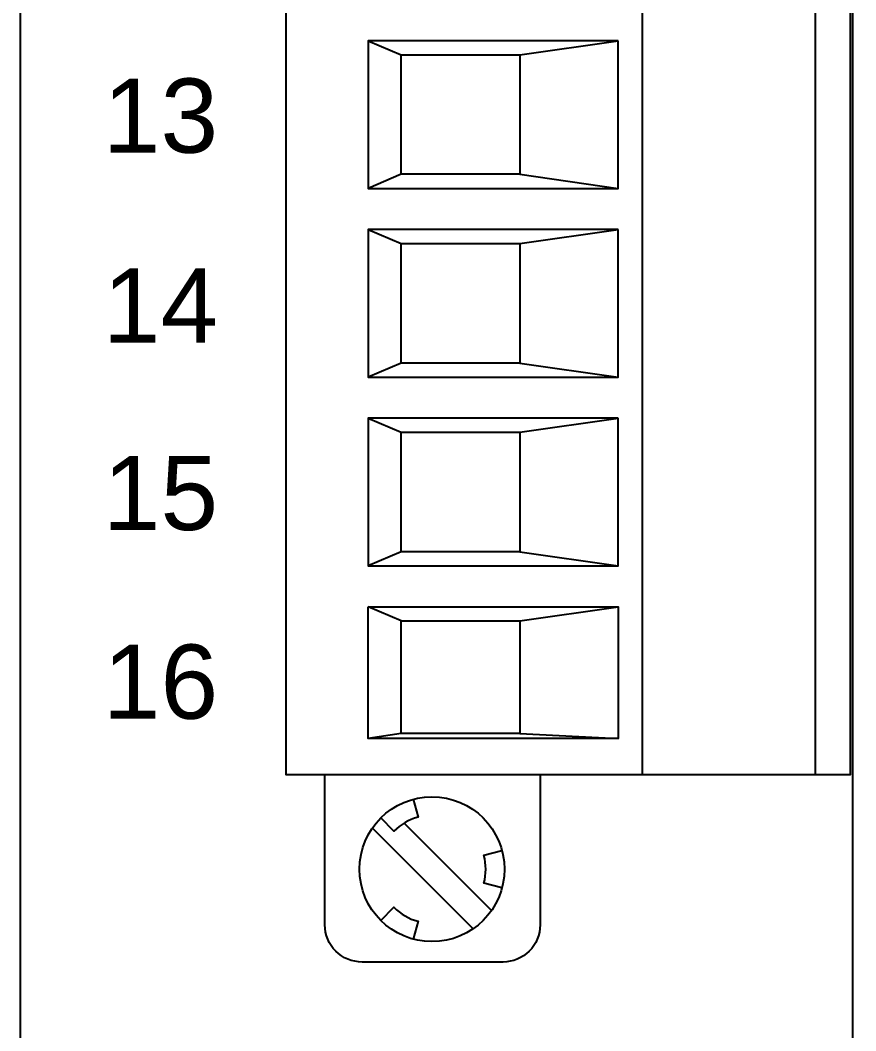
# Model space of a CAD drawing. Extents: x 1 to 47, y 1 to 35.
# Drawn here: x 38.497 to 39.383, y 12.353 to 13.424 of the extents above; entities that cross this region are included whole.
import ezdxf

# ---------------------------------------------------------------- set-up
doc = ezdxf.new("R2010")
doc.units = 0
doc.header["$MEASUREMENT"] = 0
for name, color, linetype in [('9_02__1__21_UNIVERSAL_BINA', 7, 'CONTINUOUS'), ('9_03__2__42_UNIVERSAL_BINA', 7, 'CONTINUOUS'), ('9_04__3__63_UNIVERSAL_BINA', 7, 'CONTINUOUS'), ('9_05__4__84_UNIVERSAL_BINA', 7, 'CONTINUOUS'), ('9_06__5__21_UNIVERSAL_BINA', 7, 'CONTINUOUS'), ('9_07__6__21_UNIVERSAL_BINA', 7, 'CONTINUOUS'), ('9_08__7__21_UNIVERSAL_BINA', 7, 'CONTINUOUS'), ('9_09__8__42_UNIVERSAL_BINA', 7, 'CONTINUOUS'), ('9_10__9__42_UNIVERSAL_BINA', 7, 'CONTINUOUS'), ('9_11__A__63_UNIVERSAL_BINA', 7, 'CONTINUOUS'), ('9_12__B__12_ELECTROMECHANI', 7, 'CONTINUOUS'), ('9_13__C__24_ELECTROMECHANI', 7, 'CONTINUOUS'), ('9_14__D__36_ELECTROMECHANI', 7, 'CONTINUOUS'), ('9_15__E__48_ELECTROMECHANI', 7, 'CONTINUOUS')]:
    doc.layers.add(name, color=color, linetype=linetype)
doc.styles.add('ARIAL', font='arial.ttf')

msp = doc.modelspace()

# ---------------------------------------------------------------- linework, layer by layer
at = {"layer": '9_02__1__21_UNIVERSAL_BINA'}
for points in [[(39.627, 17.049), (39.222, 17.0632), (38.82, 17.0491, 0.404026), (38.782, 17.0098), (38.782, 16.8972, -0.409111), (38.6659, 16.7791), (38.5739, 16.7775, 0.409111), (38.4965, 16.6987), (38.4965, 10.1436, 0.409111), (38.5739, 10.0649), (38.6659, 10.0633, -0.409111), (38.782, 9.9452), (38.782, 9.8325, 0.404026), (38.82, 9.7932), (39.222, 9.7791), (39.627, 9.7933, 0.404026)], [(39.4569, 10.056, -0.409111), (39.3795, 10.1348), (39.3795, 16.7075, -0.409111), (39.4569, 16.7863)], [(39.0479, 12.6239), (39.0479, 12.4648, -0.414214), (39.0086, 12.4255), (38.859, 12.4255, -0.414214), (38.8196, 12.4648), (38.8196, 12.6239)], [(38.9133, 12.598), (38.9184, 12.579, 0.131652), (38.8928, 12.5642), (38.8789, 12.5782)], [(39.0073, 12.504), (38.9883, 12.5091, 0.131652), (38.9883, 12.5387), (39.0073, 12.5437)], [(38.8789, 12.4696), (38.8928, 12.4835, 0.131652), (38.9184, 12.4687), (38.9133, 12.4497)]]:
    msp.add_lwpolyline(points, format="xyb", dxfattribs=at)
for points in [[(39.3769, 14.2239), (39.3769, 12.6239), (38.7785, 12.6239), (38.7785, 14.2239)], [(39.1308, 13.4021), (38.8657, 13.4021), (38.8657, 13.2456), (39.1308, 13.2456)], [(38.9005, 13.3873), (39.0265, 13.3873), (39.0265, 13.2605), (38.9005, 13.2605)], [(39.1308, 13.2021), (38.8657, 13.2021), (38.8657, 13.0456), (39.1308, 13.0456)], [(38.9005, 13.1873), (39.0265, 13.1873), (39.0265, 13.0605), (38.9005, 13.0605)], [(39.1308, 13.0021), (38.8657, 13.0021), (38.8657, 12.8456), (39.1308, 12.8456)], [(38.9005, 12.9873), (39.0265, 12.9873), (39.0265, 12.8605), (38.9005, 12.8605)], [(38.8657, 12.8021), (39.1308, 12.8021), (39.1308, 12.6625), (38.8657, 12.6625)], [(38.9005, 12.7873), (39.0265, 12.7873), (39.0265, 12.6678), (38.9005, 12.6678)]]:
    msp.add_lwpolyline(points, close=True, dxfattribs=at)
for points in [[(39.1564, 12.6239), (39.1564, 14.2239)], [(39.3396, 14.2239), (39.3396, 12.6239)], [(38.8657, 13.4021), (38.9005, 13.3873)], [(39.0265, 13.3873), (39.1308, 13.4021)], [(38.9005, 13.2605), (38.8657, 13.2456)], [(39.0265, 13.2605), (39.1308, 13.2456)], [(38.8657, 13.2021), (38.9005, 13.1873)], [(39.0265, 13.1873), (39.1308, 13.2021)], [(38.9005, 13.0605), (38.8657, 13.0456)], [(39.0265, 13.0605), (39.1308, 13.0456)], [(38.8657, 13.0021), (38.9005, 12.9873)], [(39.0265, 12.9873), (39.1308, 13.0021)], [(38.9005, 12.8605), (38.8657, 12.8456)], [(39.0265, 12.8605), (39.1308, 12.8456)], [(38.9005, 12.7873), (38.8657, 12.8021)], [(39.0265, 12.7873), (39.1308, 12.8021)], [(38.9005, 12.6678), (38.8657, 12.6625)], [(39.0265, 12.6678), (39.1308, 12.6625)], [(38.9768, 12.4607), (38.87, 12.5675)], [(38.9037, 12.5728), (38.9963, 12.4802)]]:
    msp.add_lwpolyline(points, dxfattribs=at)
msp.add_circle((38.9332, 12.5239), 0.0768, dxfattribs=at)
at = {"layer": '9_03__2__42_UNIVERSAL_BINA'}
for points in [[(39.627, 17.049), (39.222, 17.0632), (38.82, 17.0491, 0.404026), (38.782, 17.0098), (38.782, 16.8972, -0.409111), (38.6659, 16.7791), (38.5739, 16.7775, 0.409111), (38.4965, 16.6987), (38.4965, 10.1436, 0.409111), (38.5739, 10.0649), (38.6659, 10.0633, -0.409111), (38.782, 9.9452), (38.782, 9.8325, 0.404026), (38.82, 9.7932), (39.222, 9.7791), (39.627, 9.7933, 0.404026)], [(39.4569, 10.056, -0.409111), (39.3795, 10.1348), (39.3795, 16.7075, -0.409111), (39.4569, 16.7863)], [(39.0479, 12.6239), (39.0479, 12.4648, -0.414214), (39.0086, 12.4255), (38.859, 12.4255, -0.414214), (38.8196, 12.4648), (38.8196, 12.6239)], [(38.9133, 12.598), (38.9184, 12.579, 0.131652), (38.8928, 12.5642), (38.8789, 12.5782)], [(39.0073, 12.504), (38.9883, 12.5091, 0.131652), (38.9883, 12.5387), (39.0073, 12.5437)], [(38.8789, 12.4696), (38.8928, 12.4835, 0.131652), (38.9184, 12.4687), (38.9133, 12.4497)]]:
    msp.add_lwpolyline(points, format="xyb", dxfattribs=at)
for points in [[(39.3769, 14.2239), (39.3769, 12.6239), (38.7785, 12.6239), (38.7785, 14.2239)], [(39.1308, 13.4021), (38.8657, 13.4021), (38.8657, 13.2456), (39.1308, 13.2456)], [(38.9005, 13.3873), (39.0265, 13.3873), (39.0265, 13.2605), (38.9005, 13.2605)], [(39.1308, 13.2021), (38.8657, 13.2021), (38.8657, 13.0456), (39.1308, 13.0456)], [(38.9005, 13.1873), (39.0265, 13.1873), (39.0265, 13.0605), (38.9005, 13.0605)], [(39.1308, 13.0021), (38.8657, 13.0021), (38.8657, 12.8456), (39.1308, 12.8456)], [(38.9005, 12.9873), (39.0265, 12.9873), (39.0265, 12.8605), (38.9005, 12.8605)], [(38.8657, 12.8021), (39.1308, 12.8021), (39.1308, 12.6625), (38.8657, 12.6625)], [(38.9005, 12.7873), (39.0265, 12.7873), (39.0265, 12.6678), (38.9005, 12.6678)]]:
    msp.add_lwpolyline(points, close=True, dxfattribs=at)
for points in [[(39.1564, 12.6239), (39.1564, 14.2239)], [(39.3396, 14.2239), (39.3396, 12.6239)], [(38.8657, 13.4021), (38.9005, 13.3873)], [(39.0265, 13.3873), (39.1308, 13.4021)], [(38.9005, 13.2605), (38.8657, 13.2456)], [(39.0265, 13.2605), (39.1308, 13.2456)], [(38.8657, 13.2021), (38.9005, 13.1873)], [(39.0265, 13.1873), (39.1308, 13.2021)], [(38.9005, 13.0605), (38.8657, 13.0456)], [(39.0265, 13.0605), (39.1308, 13.0456)], [(38.8657, 13.0021), (38.9005, 12.9873)], [(39.0265, 12.9873), (39.1308, 13.0021)], [(38.9005, 12.8605), (38.8657, 12.8456)], [(39.0265, 12.8605), (39.1308, 12.8456)], [(38.9005, 12.7873), (38.8657, 12.8021)], [(39.0265, 12.7873), (39.1308, 12.8021)], [(38.9005, 12.6678), (38.8657, 12.6625)], [(39.0265, 12.6678), (39.1308, 12.6625)], [(38.9768, 12.4607), (38.87, 12.5675)], [(38.9037, 12.5728), (38.9963, 12.4802)]]:
    msp.add_lwpolyline(points, dxfattribs=at)
msp.add_circle((38.9332, 12.5239), 0.0768, dxfattribs=at)
at = {"layer": '9_04__3__63_UNIVERSAL_BINA'}
for points in [[(39.627, 17.049), (39.222, 17.0632), (38.82, 17.0491, 0.404026), (38.782, 17.0098), (38.782, 16.8972, -0.409111), (38.6659, 16.7791), (38.5739, 16.7775, 0.409111), (38.4965, 16.6987), (38.4965, 10.1436, 0.409111), (38.5739, 10.0649), (38.6659, 10.0633, -0.409111), (38.782, 9.9452), (38.782, 9.8325, 0.404026), (38.82, 9.7932), (39.222, 9.7791), (39.627, 9.7933, 0.404026)], [(39.4569, 10.056, -0.409111), (39.3795, 10.1348), (39.3795, 16.7075, -0.409111), (39.4569, 16.7863)], [(39.0479, 12.6239), (39.0479, 12.4648, -0.414214), (39.0086, 12.4255), (38.859, 12.4255, -0.414214), (38.8196, 12.4648), (38.8196, 12.6239)], [(38.9133, 12.598), (38.9184, 12.579, 0.131652), (38.8928, 12.5642), (38.8789, 12.5782)], [(39.0073, 12.504), (38.9883, 12.5091, 0.131652), (38.9883, 12.5387), (39.0073, 12.5437)], [(38.8789, 12.4696), (38.8928, 12.4835, 0.131652), (38.9184, 12.4687), (38.9133, 12.4497)]]:
    msp.add_lwpolyline(points, format="xyb", dxfattribs=at)
for points in [[(39.3769, 14.2239), (39.3769, 12.6239), (38.7785, 12.6239), (38.7785, 14.2239)], [(39.1308, 13.4021), (38.8657, 13.4021), (38.8657, 13.2456), (39.1308, 13.2456)], [(38.9005, 13.3873), (39.0265, 13.3873), (39.0265, 13.2605), (38.9005, 13.2605)], [(39.1308, 13.2021), (38.8657, 13.2021), (38.8657, 13.0456), (39.1308, 13.0456)], [(38.9005, 13.1873), (39.0265, 13.1873), (39.0265, 13.0605), (38.9005, 13.0605)], [(39.1308, 13.0021), (38.8657, 13.0021), (38.8657, 12.8456), (39.1308, 12.8456)], [(38.9005, 12.9873), (39.0265, 12.9873), (39.0265, 12.8605), (38.9005, 12.8605)], [(38.8657, 12.8021), (39.1308, 12.8021), (39.1308, 12.6625), (38.8657, 12.6625)], [(38.9005, 12.7873), (39.0265, 12.7873), (39.0265, 12.6678), (38.9005, 12.6678)]]:
    msp.add_lwpolyline(points, close=True, dxfattribs=at)
for points in [[(39.1564, 12.6239), (39.1564, 14.2239)], [(39.3396, 14.2239), (39.3396, 12.6239)], [(38.8657, 13.4021), (38.9005, 13.3873)], [(39.0265, 13.3873), (39.1308, 13.4021)], [(38.9005, 13.2605), (38.8657, 13.2456)], [(39.0265, 13.2605), (39.1308, 13.2456)], [(38.8657, 13.2021), (38.9005, 13.1873)], [(39.0265, 13.1873), (39.1308, 13.2021)], [(38.9005, 13.0605), (38.8657, 13.0456)], [(39.0265, 13.0605), (39.1308, 13.0456)], [(38.8657, 13.0021), (38.9005, 12.9873)], [(39.0265, 12.9873), (39.1308, 13.0021)], [(38.9005, 12.8605), (38.8657, 12.8456)], [(39.0265, 12.8605), (39.1308, 12.8456)], [(38.9005, 12.7873), (38.8657, 12.8021)], [(39.0265, 12.7873), (39.1308, 12.8021)], [(38.9005, 12.6678), (38.8657, 12.6625)], [(39.0265, 12.6678), (39.1308, 12.6625)], [(38.9768, 12.4607), (38.87, 12.5675)], [(38.9037, 12.5728), (38.9963, 12.4802)]]:
    msp.add_lwpolyline(points, dxfattribs=at)
msp.add_circle((38.9332, 12.5239), 0.0768, dxfattribs=at)
at = {"layer": '9_05__4__84_UNIVERSAL_BINA'}
for points in [[(39.627, 17.049), (39.222, 17.0632), (38.82, 17.0491, 0.404026), (38.782, 17.0098), (38.782, 16.8972, -0.409111), (38.6659, 16.7791), (38.5739, 16.7775, 0.409111), (38.4965, 16.6987), (38.4965, 10.1436, 0.409111), (38.5739, 10.0649), (38.6659, 10.0633, -0.409111), (38.782, 9.9452), (38.782, 9.8325, 0.404026), (38.82, 9.7932), (39.222, 9.7791), (39.627, 9.7933, 0.404026)], [(39.4569, 10.056, -0.409111), (39.3795, 10.1348), (39.3795, 16.7075, -0.409111), (39.4569, 16.7863)], [(39.0479, 12.6239), (39.0479, 12.4648, -0.414214), (39.0086, 12.4255), (38.859, 12.4255, -0.414214), (38.8196, 12.4648), (38.8196, 12.6239)], [(38.9133, 12.598), (38.9184, 12.579, 0.131652), (38.8928, 12.5642), (38.8789, 12.5782)], [(39.0073, 12.504), (38.9883, 12.5091, 0.131652), (38.9883, 12.5387), (39.0073, 12.5437)], [(38.8789, 12.4696), (38.8928, 12.4835, 0.131652), (38.9184, 12.4687), (38.9133, 12.4497)]]:
    msp.add_lwpolyline(points, format="xyb", dxfattribs=at)
for points in [[(39.3769, 14.2239), (39.3769, 12.6239), (38.7785, 12.6239), (38.7785, 14.2239)], [(39.1308, 13.4021), (38.8657, 13.4021), (38.8657, 13.2456), (39.1308, 13.2456)], [(38.9005, 13.3873), (39.0265, 13.3873), (39.0265, 13.2605), (38.9005, 13.2605)], [(39.1308, 13.2021), (38.8657, 13.2021), (38.8657, 13.0456), (39.1308, 13.0456)], [(38.9005, 13.1873), (39.0265, 13.1873), (39.0265, 13.0605), (38.9005, 13.0605)], [(39.1308, 13.0021), (38.8657, 13.0021), (38.8657, 12.8456), (39.1308, 12.8456)], [(38.9005, 12.9873), (39.0265, 12.9873), (39.0265, 12.8605), (38.9005, 12.8605)], [(38.8657, 12.8021), (39.1308, 12.8021), (39.1308, 12.6625), (38.8657, 12.6625)], [(38.9005, 12.7873), (39.0265, 12.7873), (39.0265, 12.6678), (38.9005, 12.6678)]]:
    msp.add_lwpolyline(points, close=True, dxfattribs=at)
for points in [[(39.1564, 12.6239), (39.1564, 14.2239)], [(39.3396, 14.2239), (39.3396, 12.6239)], [(38.8657, 13.4021), (38.9005, 13.3873)], [(39.0265, 13.3873), (39.1308, 13.4021)], [(38.9005, 13.2605), (38.8657, 13.2456)], [(39.0265, 13.2605), (39.1308, 13.2456)], [(38.8657, 13.2021), (38.9005, 13.1873)], [(39.0265, 13.1873), (39.1308, 13.2021)], [(38.9005, 13.0605), (38.8657, 13.0456)], [(39.0265, 13.0605), (39.1308, 13.0456)], [(38.8657, 13.0021), (38.9005, 12.9873)], [(39.0265, 12.9873), (39.1308, 13.0021)], [(38.9005, 12.8605), (38.8657, 12.8456)], [(39.0265, 12.8605), (39.1308, 12.8456)], [(38.9005, 12.7873), (38.8657, 12.8021)], [(39.0265, 12.7873), (39.1308, 12.8021)], [(38.9005, 12.6678), (38.8657, 12.6625)], [(39.0265, 12.6678), (39.1308, 12.6625)], [(38.9768, 12.4607), (38.87, 12.5675)], [(38.9037, 12.5728), (38.9963, 12.4802)]]:
    msp.add_lwpolyline(points, dxfattribs=at)
msp.add_circle((38.9332, 12.5239), 0.0768, dxfattribs=at)
at = {"layer": '9_06__5__21_UNIVERSAL_BINA'}
for points in [[(39.627, 17.049), (39.222, 17.0632), (38.82, 17.0491, 0.404026), (38.782, 17.0098), (38.782, 16.8972, -0.409111), (38.6659, 16.7791), (38.5739, 16.7775, 0.409111), (38.4965, 16.6987), (38.4965, 10.1436, 0.409111), (38.5739, 10.0649), (38.6659, 10.0633, -0.409111), (38.782, 9.9452), (38.782, 9.8325, 0.404026), (38.82, 9.7932), (39.222, 9.7791), (39.627, 9.7933, 0.404026)], [(39.4569, 10.056, -0.409111), (39.3795, 10.1348), (39.3795, 16.7075, -0.409111), (39.4569, 16.7863)], [(39.0479, 12.6239), (39.0479, 12.4648, -0.414214), (39.0086, 12.4255), (38.859, 12.4255, -0.414214), (38.8196, 12.4648), (38.8196, 12.6239)], [(38.9133, 12.598), (38.9184, 12.579, 0.131652), (38.8928, 12.5642), (38.8789, 12.5782)], [(39.0073, 12.504), (38.9883, 12.5091, 0.131652), (38.9883, 12.5387), (39.0073, 12.5437)], [(38.8789, 12.4696), (38.8928, 12.4835, 0.131652), (38.9184, 12.4687), (38.9133, 12.4497)]]:
    msp.add_lwpolyline(points, format="xyb", dxfattribs=at)
for points in [[(39.3769, 14.2239), (39.3769, 12.6239), (38.7785, 12.6239), (38.7785, 14.2239)], [(39.1308, 13.4021), (38.8657, 13.4021), (38.8657, 13.2456), (39.1308, 13.2456)], [(38.9005, 13.3873), (39.0265, 13.3873), (39.0265, 13.2605), (38.9005, 13.2605)], [(39.1308, 13.2021), (38.8657, 13.2021), (38.8657, 13.0456), (39.1308, 13.0456)], [(38.9005, 13.1873), (39.0265, 13.1873), (39.0265, 13.0605), (38.9005, 13.0605)], [(39.1308, 13.0021), (38.8657, 13.0021), (38.8657, 12.8456), (39.1308, 12.8456)], [(38.9005, 12.9873), (39.0265, 12.9873), (39.0265, 12.8605), (38.9005, 12.8605)], [(38.8657, 12.8021), (39.1308, 12.8021), (39.1308, 12.6625), (38.8657, 12.6625)], [(38.9005, 12.7873), (39.0265, 12.7873), (39.0265, 12.6678), (38.9005, 12.6678)]]:
    msp.add_lwpolyline(points, close=True, dxfattribs=at)
for points in [[(39.1564, 12.6239), (39.1564, 14.2239)], [(39.3396, 14.2239), (39.3396, 12.6239)], [(38.8657, 13.4021), (38.9005, 13.3873)], [(39.0265, 13.3873), (39.1308, 13.4021)], [(38.9005, 13.2605), (38.8657, 13.2456)], [(39.0265, 13.2605), (39.1308, 13.2456)], [(38.8657, 13.2021), (38.9005, 13.1873)], [(39.0265, 13.1873), (39.1308, 13.2021)], [(38.9005, 13.0605), (38.8657, 13.0456)], [(39.0265, 13.0605), (39.1308, 13.0456)], [(38.8657, 13.0021), (38.9005, 12.9873)], [(39.0265, 12.9873), (39.1308, 13.0021)], [(38.9005, 12.8605), (38.8657, 12.8456)], [(39.0265, 12.8605), (39.1308, 12.8456)], [(38.9005, 12.7873), (38.8657, 12.8021)], [(39.0265, 12.7873), (39.1308, 12.8021)], [(38.9005, 12.6678), (38.8657, 12.6625)], [(39.0265, 12.6678), (39.1308, 12.6625)], [(38.9768, 12.4607), (38.87, 12.5675)], [(38.9037, 12.5728), (38.9963, 12.4802)]]:
    msp.add_lwpolyline(points, dxfattribs=at)
msp.add_circle((38.9332, 12.5239), 0.0768, dxfattribs=at)
at = {"layer": '9_07__6__21_UNIVERSAL_BINA'}
for points in [[(39.627, 17.049), (39.222, 17.0632), (38.82, 17.0491, 0.404026), (38.782, 17.0098), (38.782, 16.8972, -0.409111), (38.6659, 16.7791), (38.5739, 16.7775, 0.409111), (38.4965, 16.6987), (38.4965, 10.1436, 0.409111), (38.5739, 10.0649), (38.6659, 10.0633, -0.409111), (38.782, 9.9452), (38.782, 9.8325, 0.404026), (38.82, 9.7932), (39.222, 9.7791), (39.627, 9.7933, 0.404026)], [(39.4569, 10.056, -0.409111), (39.3795, 10.1348), (39.3795, 16.7075, -0.409111), (39.4569, 16.7863)], [(39.0479, 12.6239), (39.0479, 12.4648, -0.414214), (39.0086, 12.4255), (38.859, 12.4255, -0.414214), (38.8196, 12.4648), (38.8196, 12.6239)], [(38.9133, 12.598), (38.9184, 12.579, 0.131652), (38.8928, 12.5642), (38.8789, 12.5782)], [(39.0073, 12.504), (38.9883, 12.5091, 0.131652), (38.9883, 12.5387), (39.0073, 12.5437)], [(38.8789, 12.4696), (38.8928, 12.4835, 0.131652), (38.9184, 12.4687), (38.9133, 12.4497)]]:
    msp.add_lwpolyline(points, format="xyb", dxfattribs=at)
for points in [[(39.3769, 14.2239), (39.3769, 12.6239), (38.7785, 12.6239), (38.7785, 14.2239)], [(39.1308, 13.4021), (38.8657, 13.4021), (38.8657, 13.2456), (39.1308, 13.2456)], [(38.9005, 13.3873), (39.0265, 13.3873), (39.0265, 13.2605), (38.9005, 13.2605)], [(39.1308, 13.2021), (38.8657, 13.2021), (38.8657, 13.0456), (39.1308, 13.0456)], [(38.9005, 13.1873), (39.0265, 13.1873), (39.0265, 13.0605), (38.9005, 13.0605)], [(39.1308, 13.0021), (38.8657, 13.0021), (38.8657, 12.8456), (39.1308, 12.8456)], [(38.9005, 12.9873), (39.0265, 12.9873), (39.0265, 12.8605), (38.9005, 12.8605)], [(38.8657, 12.8021), (39.1308, 12.8021), (39.1308, 12.6625), (38.8657, 12.6625)], [(38.9005, 12.7873), (39.0265, 12.7873), (39.0265, 12.6678), (38.9005, 12.6678)]]:
    msp.add_lwpolyline(points, close=True, dxfattribs=at)
for points in [[(39.1564, 12.6239), (39.1564, 14.2239)], [(39.3396, 14.2239), (39.3396, 12.6239)], [(38.8657, 13.4021), (38.9005, 13.3873)], [(39.0265, 13.3873), (39.1308, 13.4021)], [(38.9005, 13.2605), (38.8657, 13.2456)], [(39.0265, 13.2605), (39.1308, 13.2456)], [(38.8657, 13.2021), (38.9005, 13.1873)], [(39.0265, 13.1873), (39.1308, 13.2021)], [(38.9005, 13.0605), (38.8657, 13.0456)], [(39.0265, 13.0605), (39.1308, 13.0456)], [(38.8657, 13.0021), (38.9005, 12.9873)], [(39.0265, 12.9873), (39.1308, 13.0021)], [(38.9005, 12.8605), (38.8657, 12.8456)], [(39.0265, 12.8605), (39.1308, 12.8456)], [(38.9005, 12.7873), (38.8657, 12.8021)], [(39.0265, 12.7873), (39.1308, 12.8021)], [(38.9005, 12.6678), (38.8657, 12.6625)], [(39.0265, 12.6678), (39.1308, 12.6625)], [(38.9768, 12.4607), (38.87, 12.5675)], [(38.9037, 12.5728), (38.9963, 12.4802)]]:
    msp.add_lwpolyline(points, dxfattribs=at)
msp.add_circle((38.9332, 12.5239), 0.0768, dxfattribs=at)
at = {"layer": '9_08__7__21_UNIVERSAL_BINA'}
for points in [[(39.627, 17.049), (39.222, 17.0632), (38.82, 17.0491, 0.404026), (38.782, 17.0098), (38.782, 16.8972, -0.409111), (38.6659, 16.7791), (38.5739, 16.7775, 0.409111), (38.4965, 16.6987), (38.4965, 10.1436, 0.409111), (38.5739, 10.0649), (38.6659, 10.0633, -0.409111), (38.782, 9.9452), (38.782, 9.8325, 0.404026), (38.82, 9.7932), (39.222, 9.7791), (39.627, 9.7933, 0.404026)], [(39.4569, 10.056, -0.409111), (39.3795, 10.1348), (39.3795, 16.7075, -0.409111), (39.4569, 16.7863)], [(39.0479, 12.6239), (39.0479, 12.4648, -0.414214), (39.0086, 12.4255), (38.859, 12.4255, -0.414214), (38.8196, 12.4648), (38.8196, 12.6239)], [(38.9133, 12.598), (38.9184, 12.579, 0.131652), (38.8928, 12.5642), (38.8789, 12.5782)], [(39.0073, 12.504), (38.9883, 12.5091, 0.131652), (38.9883, 12.5387), (39.0073, 12.5437)], [(38.8789, 12.4696), (38.8928, 12.4835, 0.131652), (38.9184, 12.4687), (38.9133, 12.4497)]]:
    msp.add_lwpolyline(points, format="xyb", dxfattribs=at)
for points in [[(39.3769, 14.2239), (39.3769, 12.6239), (38.7785, 12.6239), (38.7785, 14.2239)], [(39.1308, 13.4021), (38.8657, 13.4021), (38.8657, 13.2456), (39.1308, 13.2456)], [(38.9005, 13.3873), (39.0265, 13.3873), (39.0265, 13.2605), (38.9005, 13.2605)], [(39.1308, 13.2021), (38.8657, 13.2021), (38.8657, 13.0456), (39.1308, 13.0456)], [(38.9005, 13.1873), (39.0265, 13.1873), (39.0265, 13.0605), (38.9005, 13.0605)], [(39.1308, 13.0021), (38.8657, 13.0021), (38.8657, 12.8456), (39.1308, 12.8456)], [(38.9005, 12.9873), (39.0265, 12.9873), (39.0265, 12.8605), (38.9005, 12.8605)], [(38.8657, 12.8021), (39.1308, 12.8021), (39.1308, 12.6625), (38.8657, 12.6625)], [(38.9005, 12.7873), (39.0265, 12.7873), (39.0265, 12.6678), (38.9005, 12.6678)]]:
    msp.add_lwpolyline(points, close=True, dxfattribs=at)
for points in [[(39.1564, 12.6239), (39.1564, 14.2239)], [(39.3396, 14.2239), (39.3396, 12.6239)], [(38.8657, 13.4021), (38.9005, 13.3873)], [(39.0265, 13.3873), (39.1308, 13.4021)], [(38.9005, 13.2605), (38.8657, 13.2456)], [(39.0265, 13.2605), (39.1308, 13.2456)], [(38.8657, 13.2021), (38.9005, 13.1873)], [(39.0265, 13.1873), (39.1308, 13.2021)], [(38.9005, 13.0605), (38.8657, 13.0456)], [(39.0265, 13.0605), (39.1308, 13.0456)], [(38.8657, 13.0021), (38.9005, 12.9873)], [(39.0265, 12.9873), (39.1308, 13.0021)], [(38.9005, 12.8605), (38.8657, 12.8456)], [(39.0265, 12.8605), (39.1308, 12.8456)], [(38.9005, 12.7873), (38.8657, 12.8021)], [(39.0265, 12.7873), (39.1308, 12.8021)], [(38.9005, 12.6678), (38.8657, 12.6625)], [(39.0265, 12.6678), (39.1308, 12.6625)], [(38.9768, 12.4607), (38.87, 12.5675)], [(38.9037, 12.5728), (38.9963, 12.4802)]]:
    msp.add_lwpolyline(points, dxfattribs=at)
msp.add_circle((38.9332, 12.5239), 0.0768, dxfattribs=at)
at = {"layer": '9_09__8__42_UNIVERSAL_BINA'}
for points in [[(39.627, 17.049), (39.222, 17.0632), (38.82, 17.0491, 0.404026), (38.782, 17.0098), (38.782, 16.8972, -0.409111), (38.6659, 16.7791), (38.5739, 16.7775, 0.409111), (38.4965, 16.6987), (38.4965, 10.1436, 0.409111), (38.5739, 10.0649), (38.6659, 10.0633, -0.409111), (38.782, 9.9452), (38.782, 9.8325, 0.404026), (38.82, 9.7932), (39.222, 9.7791), (39.627, 9.7933, 0.404026)], [(39.4569, 10.056, -0.409111), (39.3795, 10.1348), (39.3795, 16.7075, -0.409111), (39.4569, 16.7863)], [(39.0479, 12.6239), (39.0479, 12.4648, -0.414214), (39.0086, 12.4255), (38.859, 12.4255, -0.414214), (38.8196, 12.4648), (38.8196, 12.6239)], [(38.9133, 12.598), (38.9184, 12.579, 0.131652), (38.8928, 12.5642), (38.8789, 12.5782)], [(39.0073, 12.504), (38.9883, 12.5091, 0.131652), (38.9883, 12.5387), (39.0073, 12.5437)], [(38.8789, 12.4696), (38.8928, 12.4835, 0.131652), (38.9184, 12.4687), (38.9133, 12.4497)]]:
    msp.add_lwpolyline(points, format="xyb", dxfattribs=at)
for points in [[(39.3769, 14.2239), (39.3769, 12.6239), (38.7785, 12.6239), (38.7785, 14.2239)], [(39.1308, 13.4021), (38.8657, 13.4021), (38.8657, 13.2456), (39.1308, 13.2456)], [(38.9005, 13.3873), (39.0265, 13.3873), (39.0265, 13.2605), (38.9005, 13.2605)], [(39.1308, 13.2021), (38.8657, 13.2021), (38.8657, 13.0456), (39.1308, 13.0456)], [(38.9005, 13.1873), (39.0265, 13.1873), (39.0265, 13.0605), (38.9005, 13.0605)], [(39.1308, 13.0021), (38.8657, 13.0021), (38.8657, 12.8456), (39.1308, 12.8456)], [(38.9005, 12.9873), (39.0265, 12.9873), (39.0265, 12.8605), (38.9005, 12.8605)], [(38.8657, 12.8021), (39.1308, 12.8021), (39.1308, 12.6625), (38.8657, 12.6625)], [(38.9005, 12.7873), (39.0265, 12.7873), (39.0265, 12.6678), (38.9005, 12.6678)]]:
    msp.add_lwpolyline(points, close=True, dxfattribs=at)
for points in [[(39.1564, 12.6239), (39.1564, 14.2239)], [(39.3396, 14.2239), (39.3396, 12.6239)], [(38.8657, 13.4021), (38.9005, 13.3873)], [(39.0265, 13.3873), (39.1308, 13.4021)], [(38.9005, 13.2605), (38.8657, 13.2456)], [(39.0265, 13.2605), (39.1308, 13.2456)], [(38.8657, 13.2021), (38.9005, 13.1873)], [(39.0265, 13.1873), (39.1308, 13.2021)], [(38.9005, 13.0605), (38.8657, 13.0456)], [(39.0265, 13.0605), (39.1308, 13.0456)], [(38.8657, 13.0021), (38.9005, 12.9873)], [(39.0265, 12.9873), (39.1308, 13.0021)], [(38.9005, 12.8605), (38.8657, 12.8456)], [(39.0265, 12.8605), (39.1308, 12.8456)], [(38.9005, 12.7873), (38.8657, 12.8021)], [(39.0265, 12.7873), (39.1308, 12.8021)], [(38.9005, 12.6678), (38.8657, 12.6625)], [(39.0265, 12.6678), (39.1308, 12.6625)], [(38.9768, 12.4607), (38.87, 12.5675)], [(38.9037, 12.5728), (38.9963, 12.4802)]]:
    msp.add_lwpolyline(points, dxfattribs=at)
msp.add_circle((38.9332, 12.5239), 0.0768, dxfattribs=at)
at = {"layer": '9_10__9__42_UNIVERSAL_BINA'}
for points in [[(39.627, 17.049), (39.222, 17.0632), (38.82, 17.0491, 0.404026), (38.782, 17.0098), (38.782, 16.8972, -0.409111), (38.6659, 16.7791), (38.5739, 16.7775, 0.409111), (38.4965, 16.6987), (38.4965, 10.1436, 0.409111), (38.5739, 10.0649), (38.6659, 10.0633, -0.409111), (38.782, 9.9452), (38.782, 9.8325, 0.404026), (38.82, 9.7932), (39.222, 9.7791), (39.627, 9.7933, 0.404026)], [(39.4569, 10.056, -0.409111), (39.3795, 10.1348), (39.3795, 16.7075, -0.409111), (39.4569, 16.7863)], [(39.0479, 12.6239), (39.0479, 12.4648, -0.414214), (39.0086, 12.4255), (38.859, 12.4255, -0.414214), (38.8196, 12.4648), (38.8196, 12.6239)], [(38.9133, 12.598), (38.9184, 12.579, 0.131652), (38.8928, 12.5642), (38.8789, 12.5782)], [(39.0073, 12.504), (38.9883, 12.5091, 0.131652), (38.9883, 12.5387), (39.0073, 12.5437)], [(38.8789, 12.4696), (38.8928, 12.4835, 0.131652), (38.9184, 12.4687), (38.9133, 12.4497)]]:
    msp.add_lwpolyline(points, format="xyb", dxfattribs=at)
for points in [[(39.3769, 14.2239), (39.3769, 12.6239), (38.7785, 12.6239), (38.7785, 14.2239)], [(39.1308, 13.4021), (38.8657, 13.4021), (38.8657, 13.2456), (39.1308, 13.2456)], [(38.9005, 13.3873), (39.0265, 13.3873), (39.0265, 13.2605), (38.9005, 13.2605)], [(39.1308, 13.2021), (38.8657, 13.2021), (38.8657, 13.0456), (39.1308, 13.0456)], [(38.9005, 13.1873), (39.0265, 13.1873), (39.0265, 13.0605), (38.9005, 13.0605)], [(39.1308, 13.0021), (38.8657, 13.0021), (38.8657, 12.8456), (39.1308, 12.8456)], [(38.9005, 12.9873), (39.0265, 12.9873), (39.0265, 12.8605), (38.9005, 12.8605)], [(38.8657, 12.8021), (39.1308, 12.8021), (39.1308, 12.6625), (38.8657, 12.6625)], [(38.9005, 12.7873), (39.0265, 12.7873), (39.0265, 12.6678), (38.9005, 12.6678)]]:
    msp.add_lwpolyline(points, close=True, dxfattribs=at)
for points in [[(39.1564, 12.6239), (39.1564, 14.2239)], [(39.3396, 14.2239), (39.3396, 12.6239)], [(38.8657, 13.4021), (38.9005, 13.3873)], [(39.0265, 13.3873), (39.1308, 13.4021)], [(38.9005, 13.2605), (38.8657, 13.2456)], [(39.0265, 13.2605), (39.1308, 13.2456)], [(38.8657, 13.2021), (38.9005, 13.1873)], [(39.0265, 13.1873), (39.1308, 13.2021)], [(38.9005, 13.0605), (38.8657, 13.0456)], [(39.0265, 13.0605), (39.1308, 13.0456)], [(38.8657, 13.0021), (38.9005, 12.9873)], [(39.0265, 12.9873), (39.1308, 13.0021)], [(38.9005, 12.8605), (38.8657, 12.8456)], [(39.0265, 12.8605), (39.1308, 12.8456)], [(38.9005, 12.7873), (38.8657, 12.8021)], [(39.0265, 12.7873), (39.1308, 12.8021)], [(38.9005, 12.6678), (38.8657, 12.6625)], [(39.0265, 12.6678), (39.1308, 12.6625)], [(38.9768, 12.4607), (38.87, 12.5675)], [(38.9037, 12.5728), (38.9963, 12.4802)]]:
    msp.add_lwpolyline(points, dxfattribs=at)
msp.add_circle((38.9332, 12.5239), 0.0768, dxfattribs=at)
at = {"layer": '9_11__A__63_UNIVERSAL_BINA'}
for points in [[(39.627, 17.049), (39.222, 17.0632), (38.82, 17.0491, 0.404026), (38.782, 17.0098), (38.782, 16.8972, -0.409111), (38.6659, 16.7791), (38.5739, 16.7775, 0.409111), (38.4965, 16.6987), (38.4965, 10.1436, 0.409111), (38.5739, 10.0649), (38.6659, 10.0633, -0.409111), (38.782, 9.9452), (38.782, 9.8325, 0.404026), (38.82, 9.7932), (39.222, 9.7791), (39.627, 9.7933, 0.404026)], [(39.4569, 10.056, -0.409111), (39.3795, 10.1348), (39.3795, 16.7075, -0.409111), (39.4569, 16.7863)], [(39.0479, 12.6239), (39.0479, 12.4648, -0.414214), (39.0086, 12.4255), (38.859, 12.4255, -0.414214), (38.8196, 12.4648), (38.8196, 12.6239)], [(38.9133, 12.598), (38.9184, 12.579, 0.131652), (38.8928, 12.5642), (38.8789, 12.5782)], [(39.0073, 12.504), (38.9883, 12.5091, 0.131652), (38.9883, 12.5387), (39.0073, 12.5437)], [(38.8789, 12.4696), (38.8928, 12.4835, 0.131652), (38.9184, 12.4687), (38.9133, 12.4497)]]:
    msp.add_lwpolyline(points, format="xyb", dxfattribs=at)
for points in [[(39.3769, 14.2239), (39.3769, 12.6239), (38.7785, 12.6239), (38.7785, 14.2239)], [(39.1308, 13.4021), (38.8657, 13.4021), (38.8657, 13.2456), (39.1308, 13.2456)], [(38.9005, 13.3873), (39.0265, 13.3873), (39.0265, 13.2605), (38.9005, 13.2605)], [(39.1308, 13.2021), (38.8657, 13.2021), (38.8657, 13.0456), (39.1308, 13.0456)], [(38.9005, 13.1873), (39.0265, 13.1873), (39.0265, 13.0605), (38.9005, 13.0605)], [(39.1308, 13.0021), (38.8657, 13.0021), (38.8657, 12.8456), (39.1308, 12.8456)], [(38.9005, 12.9873), (39.0265, 12.9873), (39.0265, 12.8605), (38.9005, 12.8605)], [(38.8657, 12.8021), (39.1308, 12.8021), (39.1308, 12.6625), (38.8657, 12.6625)], [(38.9005, 12.7873), (39.0265, 12.7873), (39.0265, 12.6678), (38.9005, 12.6678)]]:
    msp.add_lwpolyline(points, close=True, dxfattribs=at)
for points in [[(39.1564, 12.6239), (39.1564, 14.2239)], [(39.3396, 14.2239), (39.3396, 12.6239)], [(38.8657, 13.4021), (38.9005, 13.3873)], [(39.0265, 13.3873), (39.1308, 13.4021)], [(38.9005, 13.2605), (38.8657, 13.2456)], [(39.0265, 13.2605), (39.1308, 13.2456)], [(38.8657, 13.2021), (38.9005, 13.1873)], [(39.0265, 13.1873), (39.1308, 13.2021)], [(38.9005, 13.0605), (38.8657, 13.0456)], [(39.0265, 13.0605), (39.1308, 13.0456)], [(38.8657, 13.0021), (38.9005, 12.9873)], [(39.0265, 12.9873), (39.1308, 13.0021)], [(38.9005, 12.8605), (38.8657, 12.8456)], [(39.0265, 12.8605), (39.1308, 12.8456)], [(38.9005, 12.7873), (38.8657, 12.8021)], [(39.0265, 12.7873), (39.1308, 12.8021)], [(38.9005, 12.6678), (38.8657, 12.6625)], [(39.0265, 12.6678), (39.1308, 12.6625)], [(38.9768, 12.4607), (38.87, 12.5675)], [(38.9037, 12.5728), (38.9963, 12.4802)]]:
    msp.add_lwpolyline(points, dxfattribs=at)
msp.add_circle((38.9332, 12.5239), 0.0768, dxfattribs=at)
at = {"layer": '9_12__B__12_ELECTROMECHANI'}
for points in [[(39.627, 17.049), (39.222, 17.0632), (38.82, 17.0491, 0.404026), (38.782, 17.0098), (38.782, 16.8972, -0.409111), (38.6659, 16.7791), (38.5739, 16.7775, 0.409111), (38.4965, 16.6987), (38.4965, 10.1436, 0.409111), (38.5739, 10.0649), (38.6659, 10.0633, -0.409111), (38.782, 9.9452), (38.782, 9.8325, 0.404026), (38.82, 9.7932), (39.222, 9.7791), (39.627, 9.7933, 0.404026)], [(39.4569, 10.056, -0.409111), (39.3795, 10.1348), (39.3795, 16.7075, -0.409111), (39.4569, 16.7863)], [(39.0479, 12.6239), (39.0479, 12.4648, -0.414214), (39.0086, 12.4255), (38.859, 12.4255, -0.414214), (38.8196, 12.4648), (38.8196, 12.6239)], [(38.9133, 12.598), (38.9184, 12.579, 0.131652), (38.8928, 12.5642), (38.8789, 12.5782)], [(39.0073, 12.504), (38.9883, 12.5091, 0.131652), (38.9883, 12.5387), (39.0073, 12.5437)], [(38.8789, 12.4696), (38.8928, 12.4835, 0.131652), (38.9184, 12.4687), (38.9133, 12.4497)]]:
    msp.add_lwpolyline(points, format="xyb", dxfattribs=at)
for points in [[(39.3769, 14.2239), (39.3769, 12.6239), (38.7785, 12.6239), (38.7785, 14.2239)], [(39.1308, 13.4021), (38.8657, 13.4021), (38.8657, 13.2456), (39.1308, 13.2456)], [(38.9005, 13.3873), (39.0265, 13.3873), (39.0265, 13.2605), (38.9005, 13.2605)], [(39.1308, 13.2021), (38.8657, 13.2021), (38.8657, 13.0456), (39.1308, 13.0456)], [(38.9005, 13.1873), (39.0265, 13.1873), (39.0265, 13.0605), (38.9005, 13.0605)], [(39.1308, 13.0021), (38.8657, 13.0021), (38.8657, 12.8456), (39.1308, 12.8456)], [(38.9005, 12.9873), (39.0265, 12.9873), (39.0265, 12.8605), (38.9005, 12.8605)], [(38.8657, 12.8021), (39.1308, 12.8021), (39.1308, 12.6625), (38.8657, 12.6625)], [(38.9005, 12.7873), (39.0265, 12.7873), (39.0265, 12.6678), (38.9005, 12.6678)]]:
    msp.add_lwpolyline(points, close=True, dxfattribs=at)
for points in [[(39.1564, 12.6239), (39.1564, 14.2239)], [(39.3396, 14.2239), (39.3396, 12.6239)], [(38.8657, 13.4021), (38.9005, 13.3873)], [(39.0265, 13.3873), (39.1308, 13.4021)], [(38.9005, 13.2605), (38.8657, 13.2456)], [(39.0265, 13.2605), (39.1308, 13.2456)], [(38.8657, 13.2021), (38.9005, 13.1873)], [(39.0265, 13.1873), (39.1308, 13.2021)], [(38.9005, 13.0605), (38.8657, 13.0456)], [(39.0265, 13.0605), (39.1308, 13.0456)], [(38.8657, 13.0021), (38.9005, 12.9873)], [(39.0265, 12.9873), (39.1308, 13.0021)], [(38.9005, 12.8605), (38.8657, 12.8456)], [(39.0265, 12.8605), (39.1308, 12.8456)], [(38.9005, 12.7873), (38.8657, 12.8021)], [(39.0265, 12.7873), (39.1308, 12.8021)], [(38.9005, 12.6678), (38.8657, 12.6625)], [(39.0265, 12.6678), (39.1308, 12.6625)], [(38.9768, 12.4607), (38.87, 12.5675)], [(38.9037, 12.5728), (38.9963, 12.4802)]]:
    msp.add_lwpolyline(points, dxfattribs=at)
msp.add_circle((38.9332, 12.5239), 0.0768, dxfattribs=at)
at = {"layer": '9_13__C__24_ELECTROMECHANI'}
for points in [[(39.627, 17.049), (39.222, 17.0632), (38.82, 17.0491, 0.404026), (38.782, 17.0098), (38.782, 16.8972, -0.409111), (38.6659, 16.7791), (38.5739, 16.7775, 0.409111), (38.4965, 16.6987), (38.4965, 10.1436, 0.409111), (38.5739, 10.0649), (38.6659, 10.0633, -0.409111), (38.782, 9.9452), (38.782, 9.8325, 0.404026), (38.82, 9.7932), (39.222, 9.7791), (39.627, 9.7933, 0.404026)], [(39.4569, 10.056, -0.409111), (39.3795, 10.1348), (39.3795, 16.7075, -0.409111), (39.4569, 16.7863)], [(39.0479, 12.6239), (39.0479, 12.4648, -0.414214), (39.0086, 12.4255), (38.859, 12.4255, -0.414214), (38.8196, 12.4648), (38.8196, 12.6239)], [(38.9133, 12.598), (38.9184, 12.579, 0.131652), (38.8928, 12.5642), (38.8789, 12.5782)], [(39.0073, 12.504), (38.9883, 12.5091, 0.131652), (38.9883, 12.5387), (39.0073, 12.5437)], [(38.8789, 12.4696), (38.8928, 12.4835, 0.131652), (38.9184, 12.4687), (38.9133, 12.4497)]]:
    msp.add_lwpolyline(points, format="xyb", dxfattribs=at)
for points in [[(39.3769, 14.2239), (39.3769, 12.6239), (38.7785, 12.6239), (38.7785, 14.2239)], [(39.1308, 13.4021), (38.8657, 13.4021), (38.8657, 13.2456), (39.1308, 13.2456)], [(38.9005, 13.3873), (39.0265, 13.3873), (39.0265, 13.2605), (38.9005, 13.2605)], [(39.1308, 13.2021), (38.8657, 13.2021), (38.8657, 13.0456), (39.1308, 13.0456)], [(38.9005, 13.1873), (39.0265, 13.1873), (39.0265, 13.0605), (38.9005, 13.0605)], [(39.1308, 13.0021), (38.8657, 13.0021), (38.8657, 12.8456), (39.1308, 12.8456)], [(38.9005, 12.9873), (39.0265, 12.9873), (39.0265, 12.8605), (38.9005, 12.8605)], [(38.8657, 12.8021), (39.1308, 12.8021), (39.1308, 12.6625), (38.8657, 12.6625)], [(38.9005, 12.7873), (39.0265, 12.7873), (39.0265, 12.6678), (38.9005, 12.6678)]]:
    msp.add_lwpolyline(points, close=True, dxfattribs=at)
for points in [[(39.1564, 12.6239), (39.1564, 14.2239)], [(39.3396, 14.2239), (39.3396, 12.6239)], [(38.8657, 13.4021), (38.9005, 13.3873)], [(39.0265, 13.3873), (39.1308, 13.4021)], [(38.9005, 13.2605), (38.8657, 13.2456)], [(39.0265, 13.2605), (39.1308, 13.2456)], [(38.8657, 13.2021), (38.9005, 13.1873)], [(39.0265, 13.1873), (39.1308, 13.2021)], [(38.9005, 13.0605), (38.8657, 13.0456)], [(39.0265, 13.0605), (39.1308, 13.0456)], [(38.8657, 13.0021), (38.9005, 12.9873)], [(39.0265, 12.9873), (39.1308, 13.0021)], [(38.9005, 12.8605), (38.8657, 12.8456)], [(39.0265, 12.8605), (39.1308, 12.8456)], [(38.9005, 12.7873), (38.8657, 12.8021)], [(39.0265, 12.7873), (39.1308, 12.8021)], [(38.9005, 12.6678), (38.8657, 12.6625)], [(39.0265, 12.6678), (39.1308, 12.6625)], [(38.9768, 12.4607), (38.87, 12.5675)], [(38.9037, 12.5728), (38.9963, 12.4802)]]:
    msp.add_lwpolyline(points, dxfattribs=at)
msp.add_circle((38.9332, 12.5239), 0.0768, dxfattribs=at)
at = {"layer": '9_14__D__36_ELECTROMECHANI'}
for points in [[(39.627, 17.049), (39.222, 17.0632), (38.82, 17.0491, 0.404026), (38.782, 17.0098), (38.782, 16.8972, -0.409111), (38.6659, 16.7791), (38.5739, 16.7775, 0.409111), (38.4965, 16.6987), (38.4965, 10.1436, 0.409111), (38.5739, 10.0649), (38.6659, 10.0633, -0.409111), (38.782, 9.9452), (38.782, 9.8325, 0.404026), (38.82, 9.7932), (39.222, 9.7791), (39.627, 9.7933, 0.404026)], [(39.4569, 10.056, -0.409111), (39.3795, 10.1348), (39.3795, 16.7075, -0.409111), (39.4569, 16.7863)], [(39.0479, 12.6239), (39.0479, 12.4648, -0.414214), (39.0086, 12.4255), (38.859, 12.4255, -0.414214), (38.8196, 12.4648), (38.8196, 12.6239)], [(38.9133, 12.598), (38.9184, 12.579, 0.131652), (38.8928, 12.5642), (38.8789, 12.5782)], [(39.0073, 12.504), (38.9883, 12.5091, 0.131652), (38.9883, 12.5387), (39.0073, 12.5437)], [(38.8789, 12.4696), (38.8928, 12.4835, 0.131652), (38.9184, 12.4687), (38.9133, 12.4497)]]:
    msp.add_lwpolyline(points, format="xyb", dxfattribs=at)
for points in [[(39.3769, 14.2239), (39.3769, 12.6239), (38.7785, 12.6239), (38.7785, 14.2239)], [(39.1308, 13.4021), (38.8657, 13.4021), (38.8657, 13.2456), (39.1308, 13.2456)], [(38.9005, 13.3873), (39.0265, 13.3873), (39.0265, 13.2605), (38.9005, 13.2605)], [(39.1308, 13.2021), (38.8657, 13.2021), (38.8657, 13.0456), (39.1308, 13.0456)], [(38.9005, 13.1873), (39.0265, 13.1873), (39.0265, 13.0605), (38.9005, 13.0605)], [(39.1308, 13.0021), (38.8657, 13.0021), (38.8657, 12.8456), (39.1308, 12.8456)], [(38.9005, 12.9873), (39.0265, 12.9873), (39.0265, 12.8605), (38.9005, 12.8605)], [(38.8657, 12.8021), (39.1308, 12.8021), (39.1308, 12.6625), (38.8657, 12.6625)], [(38.9005, 12.7873), (39.0265, 12.7873), (39.0265, 12.6678), (38.9005, 12.6678)]]:
    msp.add_lwpolyline(points, close=True, dxfattribs=at)
for points in [[(39.1564, 12.6239), (39.1564, 14.2239)], [(39.3396, 14.2239), (39.3396, 12.6239)], [(38.8657, 13.4021), (38.9005, 13.3873)], [(39.0265, 13.3873), (39.1308, 13.4021)], [(38.9005, 13.2605), (38.8657, 13.2456)], [(39.0265, 13.2605), (39.1308, 13.2456)], [(38.8657, 13.2021), (38.9005, 13.1873)], [(39.0265, 13.1873), (39.1308, 13.2021)], [(38.9005, 13.0605), (38.8657, 13.0456)], [(39.0265, 13.0605), (39.1308, 13.0456)], [(38.8657, 13.0021), (38.9005, 12.9873)], [(39.0265, 12.9873), (39.1308, 13.0021)], [(38.9005, 12.8605), (38.8657, 12.8456)], [(39.0265, 12.8605), (39.1308, 12.8456)], [(38.9005, 12.7873), (38.8657, 12.8021)], [(39.0265, 12.7873), (39.1308, 12.8021)], [(38.9005, 12.6678), (38.8657, 12.6625)], [(39.0265, 12.6678), (39.1308, 12.6625)], [(38.9768, 12.4607), (38.87, 12.5675)], [(38.9037, 12.5728), (38.9963, 12.4802)]]:
    msp.add_lwpolyline(points, dxfattribs=at)
msp.add_circle((38.9332, 12.5239), 0.0768, dxfattribs=at)
at = {"layer": '9_15__E__48_ELECTROMECHANI'}
for points in [[(39.627, 17.049), (39.222, 17.0632), (38.82, 17.0491, 0.404026), (38.782, 17.0098), (38.782, 16.8972, -0.409111), (38.6659, 16.7791), (38.5739, 16.7775, 0.409111), (38.4965, 16.6987), (38.4965, 10.1436, 0.409111), (38.5739, 10.0649), (38.6659, 10.0633, -0.409111), (38.782, 9.9452), (38.782, 9.8325, 0.404026), (38.82, 9.7932), (39.222, 9.7791), (39.627, 9.7933, 0.404026)], [(39.4569, 10.056, -0.409111), (39.3795, 10.1348), (39.3795, 16.7075, -0.409111), (39.4569, 16.7863)], [(39.0479, 12.6239), (39.0479, 12.4648, -0.414214), (39.0086, 12.4255), (38.859, 12.4255, -0.414214), (38.8196, 12.4648), (38.8196, 12.6239)], [(38.9133, 12.598), (38.9184, 12.579, 0.131652), (38.8928, 12.5642), (38.8789, 12.5782)], [(39.0073, 12.504), (38.9883, 12.5091, 0.131652), (38.9883, 12.5387), (39.0073, 12.5437)], [(38.8789, 12.4696), (38.8928, 12.4835, 0.131652), (38.9184, 12.4687), (38.9133, 12.4497)]]:
    msp.add_lwpolyline(points, format="xyb", dxfattribs=at)
for points in [[(39.3769, 14.2239), (39.3769, 12.6239), (38.7785, 12.6239), (38.7785, 14.2239)], [(39.1308, 13.4021), (38.8657, 13.4021), (38.8657, 13.2456), (39.1308, 13.2456)], [(38.9005, 13.3873), (39.0265, 13.3873), (39.0265, 13.2605), (38.9005, 13.2605)], [(39.1308, 13.2021), (38.8657, 13.2021), (38.8657, 13.0456), (39.1308, 13.0456)], [(38.9005, 13.1873), (39.0265, 13.1873), (39.0265, 13.0605), (38.9005, 13.0605)], [(39.1308, 13.0021), (38.8657, 13.0021), (38.8657, 12.8456), (39.1308, 12.8456)], [(38.9005, 12.9873), (39.0265, 12.9873), (39.0265, 12.8605), (38.9005, 12.8605)], [(38.8657, 12.8021), (39.1308, 12.8021), (39.1308, 12.6625), (38.8657, 12.6625)], [(38.9005, 12.7873), (39.0265, 12.7873), (39.0265, 12.6678), (38.9005, 12.6678)]]:
    msp.add_lwpolyline(points, close=True, dxfattribs=at)
for points in [[(39.1564, 12.6239), (39.1564, 14.2239)], [(39.3396, 14.2239), (39.3396, 12.6239)], [(38.8657, 13.4021), (38.9005, 13.3873)], [(39.0265, 13.3873), (39.1308, 13.4021)], [(38.9005, 13.2605), (38.8657, 13.2456)], [(39.0265, 13.2605), (39.1308, 13.2456)], [(38.8657, 13.2021), (38.9005, 13.1873)], [(39.0265, 13.1873), (39.1308, 13.2021)], [(38.9005, 13.0605), (38.8657, 13.0456)], [(39.0265, 13.0605), (39.1308, 13.0456)], [(38.8657, 13.0021), (38.9005, 12.9873)], [(39.0265, 12.9873), (39.1308, 13.0021)], [(38.9005, 12.8605), (38.8657, 12.8456)], [(39.0265, 12.8605), (39.1308, 12.8456)], [(38.9005, 12.7873), (38.8657, 12.8021)], [(39.0265, 12.7873), (39.1308, 12.8021)], [(38.9005, 12.6678), (38.8657, 12.6625)], [(39.0265, 12.6678), (39.1308, 12.6625)], [(38.9768, 12.4607), (38.87, 12.5675)], [(38.9037, 12.5728), (38.9963, 12.4802)]]:
    msp.add_lwpolyline(points, dxfattribs=at)
msp.add_circle((38.9332, 12.5239), 0.0768, dxfattribs=at)

# ---------------------------------------------------------------- texts
at = {"layer": '9_02__1__21_UNIVERSAL_BINA', "style": 'ARIAL'}
for s, p in [('13', (38.5842, 13.2834)), ('14', (38.5842, 13.0821)), ('15', (38.5842, 12.8834)), ('16', (38.5842, 12.6834))]:
    msp.add_text(s, height=0.07867, dxfattribs=at).set_placement(p)
at = {"layer": '9_03__2__42_UNIVERSAL_BINA', "style": 'ARIAL'}
for s, p in [('13', (38.5842, 13.2834)), ('14', (38.5842, 13.0821)), ('15', (38.5842, 12.8834)), ('16', (38.5842, 12.6834))]:
    msp.add_text(s, height=0.07867, dxfattribs=at).set_placement(p)
at = {"layer": '9_04__3__63_UNIVERSAL_BINA', "style": 'ARIAL'}
for s, p in [('13', (38.5842, 13.2834)), ('14', (38.5842, 13.0821)), ('15', (38.5842, 12.8834)), ('16', (38.5842, 12.6834))]:
    msp.add_text(s, height=0.07867, dxfattribs=at).set_placement(p)
at = {"layer": '9_05__4__84_UNIVERSAL_BINA', "style": 'ARIAL'}
for s, p in [('13', (38.5842, 13.2834)), ('14', (38.5842, 13.0821)), ('15', (38.5842, 12.8834)), ('16', (38.5842, 12.6834))]:
    msp.add_text(s, height=0.07867, dxfattribs=at).set_placement(p)
at = {"layer": '9_06__5__21_UNIVERSAL_BINA', "style": 'ARIAL'}
for s, p in [('13', (38.5842, 13.2834)), ('14', (38.5842, 13.0821)), ('15', (38.5842, 12.8834)), ('16', (38.5842, 12.6834))]:
    msp.add_text(s, height=0.07867, dxfattribs=at).set_placement(p)
at = {"layer": '9_07__6__21_UNIVERSAL_BINA', "style": 'ARIAL'}
for s, p in [('13', (38.5842, 13.2834)), ('14', (38.5842, 13.0821)), ('15', (38.5842, 12.8834)), ('16', (38.5842, 12.6834))]:
    msp.add_text(s, height=0.07867, dxfattribs=at).set_placement(p)
at = {"layer": '9_08__7__21_UNIVERSAL_BINA', "style": 'ARIAL'}
for s, p in [('13', (38.5842, 13.2834)), ('14', (38.5842, 13.0821)), ('15', (38.5842, 12.8834)), ('16', (38.5842, 12.6834))]:
    msp.add_text(s, height=0.07867, dxfattribs=at).set_placement(p)
at = {"layer": '9_09__8__42_UNIVERSAL_BINA', "style": 'ARIAL'}
for s, p in [('13', (38.5842, 13.2834)), ('14', (38.5842, 13.0821)), ('15', (38.5842, 12.8834)), ('16', (38.5842, 12.6834))]:
    msp.add_text(s, height=0.07867, dxfattribs=at).set_placement(p)
at = {"layer": '9_10__9__42_UNIVERSAL_BINA', "style": 'ARIAL'}
for s, p in [('13', (38.5842, 13.2834)), ('14', (38.5842, 13.0821)), ('15', (38.5842, 12.8834)), ('16', (38.5842, 12.6834))]:
    msp.add_text(s, height=0.07867, dxfattribs=at).set_placement(p)
at = {"layer": '9_11__A__63_UNIVERSAL_BINA', "style": 'ARIAL'}
for s, p in [('13', (38.5842, 13.2834)), ('14', (38.5842, 13.0821)), ('15', (38.5842, 12.8834)), ('16', (38.5842, 12.6834))]:
    msp.add_text(s, height=0.07867, dxfattribs=at).set_placement(p)
at = {"layer": '9_12__B__12_ELECTROMECHANI', "style": 'ARIAL'}
for s, p in [('13', (38.5842, 13.2834)), ('14', (38.5842, 13.0821)), ('15', (38.5842, 12.8834)), ('16', (38.5842, 12.6834))]:
    msp.add_text(s, height=0.07867, dxfattribs=at).set_placement(p)
at = {"layer": '9_13__C__24_ELECTROMECHANI', "style": 'ARIAL'}
for s, p in [('13', (38.5842, 13.2834)), ('14', (38.5842, 13.0821)), ('15', (38.5842, 12.8834)), ('16', (38.5842, 12.6834))]:
    msp.add_text(s, height=0.07867, dxfattribs=at).set_placement(p)
at = {"layer": '9_14__D__36_ELECTROMECHANI', "style": 'ARIAL'}
for s, p in [('13', (38.5842, 13.2834)), ('14', (38.5842, 13.0821)), ('15', (38.5842, 12.8834)), ('16', (38.5842, 12.6834))]:
    msp.add_text(s, height=0.07867, dxfattribs=at).set_placement(p)
at = {"layer": '9_15__E__48_ELECTROMECHANI', "style": 'ARIAL'}
for s, p in [('13', (38.5842, 13.2834)), ('14', (38.5842, 13.0821)), ('15', (38.5842, 12.8834)), ('16', (38.5842, 12.6834))]:
    msp.add_text(s, height=0.07867, dxfattribs=at).set_placement(p)

doc.saveas('drawing.dxf')
